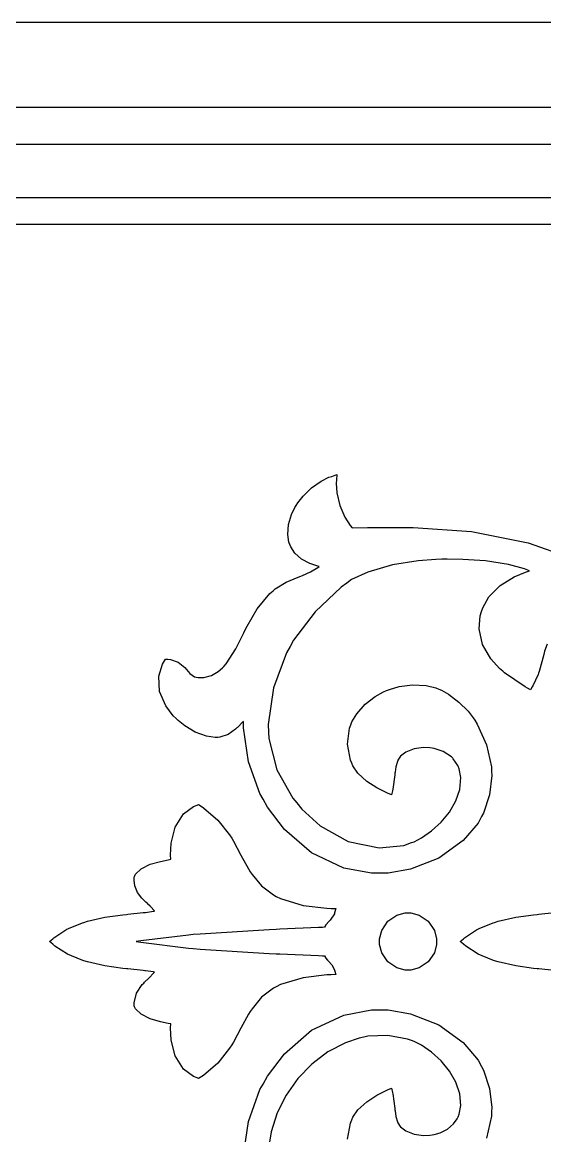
# Model space of a CAD drawing. Extents: x 0 to 1426, y 0 to 829.
# Drawn here: x 674.3 to 729.1, y 76 to 192.7 of the extents above; entities that cross this region are included whole.
import ezdxf

# ---------------------------------------------------------------- set-up
doc = ezdxf.new("R2010")
doc.units = 0
doc.layers.get('0').update_dxf_attribs({"linetype": 'CONTINUOUS'})

msp = doc.modelspace()

# ---------------------------------------------------------------- linework, layer by layer
at = {"color": 21}
msp.add_line((547.695, 192.749), (1014.19, 192.749), dxfattribs=at)
at = {"color": 0}
for p, q in [((599.486, 183.834), (962.395, 183.834)), ((599.486, 183.834), (962.395, 183.834)), ((958.511, 179.948), (603.373, 179.948)), ((958.511, 179.948), (603.373, 179.948)), ((606.125, 174.385), (956.257, 174.385)), ((606.125, 174.385), (956.257, 174.385)), ((956.257, 171.545), (606.125, 171.545)), ((956.257, 171.545), (606.125, 171.545)), ((705.616, 144.633), (706.434, 145.045)), ((705.616, 144.633), (706.434, 145.045)), ((706.434, 145.045), (706.72, 145.147)), ((706.434, 145.045), (706.72, 145.147)), ((706.72, 145.147), (707.256, 145.342)), ((706.72, 145.147), (707.256, 145.342)), ((707.221, 144.771), (707.2, 144.438)), ((707.221, 144.771), (707.2, 144.438)), ((707.256, 145.342), (707.221, 144.771)), ((707.256, 145.342), (707.221, 144.771)), ((703.732, 143.077), (704.61, 143.932)), ((703.732, 143.077), (704.61, 143.932)), ((704.61, 143.932), (705.616, 144.633)), ((704.61, 143.932), (705.616, 144.633)), ((707.2, 144.438), (707.263, 143.425)), ((707.2, 144.438), (707.263, 143.425)), ((703.167, 142.357), (703.732, 143.077)), ((703.167, 142.357), (703.732, 143.077)), ((707.263, 143.425), (707.563, 142.103)), ((707.263, 143.425), (707.563, 142.103)), ((702.518, 141.148), (702.867, 141.873)), ((702.518, 141.148), (702.867, 141.873)), ((702.867, 141.873), (703.009, 142.099)), ((702.867, 141.873), (703.009, 142.099)), ((703.009, 142.099), (703.167, 142.357)), ((703.009, 142.099), (703.167, 142.357)), ((707.563, 142.103), (708.099, 140.863)), ((707.563, 142.103), (708.099, 140.863)), ((702.116, 139.046), (702.201, 140.112)), ((702.116, 139.046), (702.201, 140.112)), ((702.201, 140.112), (702.518, 141.148)), ((702.201, 140.112), (702.518, 141.148)), ((708.099, 140.863), (708.649, 140.009)), ((708.099, 140.863), (708.649, 140.009)), ((702.236, 138.243), (702.116, 139.046)), ((702.236, 138.243), (702.116, 139.046)), ((708.649, 140.009), (708.868, 139.754)), ((708.649, 140.009), (708.868, 139.754)), ((708.868, 139.754), (710.47, 139.783)), ((708.868, 139.754), (710.47, 139.783)), ((710.47, 139.783), (715.271, 139.776)), ((710.47, 139.783), (715.271, 139.776)), ((715.271, 139.776), (721.367, 139.368)), ((715.271, 139.776), (721.367, 139.368)), ((721.367, 139.368), (727.333, 138.176)), ((721.367, 139.368), (727.333, 138.176)), ((702.331, 137.995), (702.236, 138.243)), ((702.331, 137.995), (702.236, 138.243)), ((702.419, 137.76), (702.331, 137.995)), ((702.419, 137.76), (702.331, 137.995)), ((702.839, 137.106), (702.419, 137.76)), ((702.839, 137.106), (702.419, 137.76)), ((727.333, 138.176), (731.901, 136.554)), ((727.333, 138.176), (731.901, 136.554)), ((703.562, 136.448), (702.839, 137.106)), ((703.562, 136.448), (702.839, 137.106)), ((704.437, 135.993), (703.562, 136.448)), ((704.437, 135.993), (703.562, 136.448)), ((705.16, 135.762), (704.437, 135.993)), ((705.16, 135.762), (704.437, 135.993)), ((704.494, 135.129), (705.263, 135.596)), ((704.494, 135.129), (705.263, 135.596)), ((705.407, 135.71), (705.16, 135.762)), ((705.407, 135.71), (705.16, 135.762)), ((705.263, 135.596), (705.407, 135.71)), ((705.263, 135.596), (705.407, 135.71)), ((713.098, 135.858), (710.494, 135.108)), ((713.098, 135.858), (710.494, 135.108)), ((715.8, 136.28), (713.098, 135.858)), ((715.8, 136.28), (713.098, 135.858)), ((717.659, 136.431), (715.8, 136.28)), ((717.659, 136.431), (715.8, 136.28)), ((718.28, 136.449), (717.659, 136.431)), ((718.28, 136.449), (717.659, 136.431)), ((718.827, 136.466), (718.28, 136.449)), ((718.827, 136.466), (718.28, 136.449)), ((720.467, 136.442), (718.827, 136.466)), ((720.467, 136.442), (718.827, 136.466)), ((722.859, 136.271), (720.467, 136.442)), ((722.859, 136.271), (720.467, 136.442)), ((725.262, 135.891), (722.859, 136.271)), ((725.262, 135.891), (722.859, 136.271)), ((726.93, 135.459), (725.262, 135.891)), ((726.93, 135.459), (725.262, 135.891)), ((727.463, 135.254), (726.93, 135.459)), ((727.463, 135.254), (726.93, 135.459)), ((701.95, 134.049), (703.199, 134.574)), ((701.95, 134.049), (703.199, 134.574)), ((703.199, 134.574), (703.467, 134.677)), ((703.199, 134.574), (703.467, 134.677)), ((703.467, 134.677), (703.647, 134.749)), ((703.467, 134.677), (703.647, 134.749)), ((703.647, 134.749), (704.494, 135.129)), ((703.647, 134.749), (704.494, 135.129)), ((708.798, 134.322), (708.304, 133.96)), ((708.798, 134.322), (708.304, 133.96)), ((710.494, 135.108), (708.798, 134.322)), ((710.494, 135.108), (708.798, 134.322)), ((724.397, 133.693), (725.861, 134.594)), ((724.397, 133.693), (725.861, 134.594)), ((725.861, 134.594), (727.054, 135.115)), ((725.861, 134.594), (727.054, 135.115)), ((727.054, 135.115), (727.463, 135.254)), ((727.054, 135.115), (727.463, 135.254)), ((700.236, 132.88), (700.564, 133.158)), ((700.236, 132.88), (700.564, 133.158)), ((700.564, 133.158), (700.786, 133.35)), ((700.564, 133.158), (700.786, 133.35)), ((700.786, 133.35), (701.95, 134.049)), ((700.786, 133.35), (701.95, 134.049)), ((707.704, 133.522), (704.981, 130.952)), ((707.704, 133.522), (704.981, 130.952)), ((708.304, 133.96), (707.704, 133.522)), ((708.304, 133.96), (707.704, 133.522)), ((723.209, 132.501), (724.397, 133.693)), ((723.209, 132.501), (724.397, 133.693)), ((698.902, 131.256), (700.236, 132.88)), ((698.902, 131.256), (700.236, 132.88)), ((722.559, 131.371), (723.209, 132.501)), ((722.559, 131.371), (723.209, 132.501)), ((697.844, 129.432), (698.902, 131.256)), ((697.844, 129.432), (698.902, 131.256)), ((704.981, 130.952), (702.726, 127.963)), ((704.981, 130.952), (702.726, 127.963)), ((722.305, 130.533), (722.436, 130.966)), ((722.305, 130.533), (722.436, 130.966)), ((722.436, 130.966), (722.559, 131.371)), ((722.436, 130.966), (722.559, 131.371)), ((722.196, 129.151), (722.305, 130.533)), ((722.196, 129.151), (722.305, 130.533)), ((696.648, 127.062), (697.495, 128.738)), ((696.648, 127.062), (697.495, 128.738)), ((697.495, 128.738), (697.653, 129.053)), ((697.495, 128.738), (697.653, 129.053)), ((697.653, 129.053), (697.844, 129.432)), ((697.653, 129.053), (697.844, 129.432)), ((722.549, 127.507), (722.196, 129.151)), ((722.549, 127.507), (722.196, 129.151)), ((702.363, 127.314), (701.975, 126.629)), ((702.363, 127.314), (701.975, 126.629)), ((702.726, 127.963), (702.363, 127.314)), ((702.726, 127.963), (702.363, 127.314)), ((723.399, 126.031), (722.549, 127.507)), ((723.399, 126.031), (722.549, 127.507)), ((729.312, 127.562), (729.054, 126.81)), ((729.312, 127.562), (729.054, 126.81)), ((695.653, 125.488), (696.648, 127.062)), ((695.653, 125.488), (696.648, 127.062)), ((701.975, 126.629), (700.606, 122.978)), ((701.975, 126.629), (700.606, 122.978)), ((728.959, 126.48), (728.476, 124.675)), ((728.959, 126.48), (728.476, 124.675)), ((729.012, 126.66), (728.959, 126.48)), ((729.012, 126.66), (728.959, 126.48)), ((729.054, 126.81), (729.012, 126.66)), ((729.054, 126.81), (729.012, 126.66)), ((688.58, 124.189), (688.961, 125.44)), ((688.58, 124.189), (688.961, 125.44)), ((688.961, 125.44), (689.187, 125.794)), ((688.961, 125.44), (689.187, 125.794)), ((689.187, 125.794), (689.303, 125.979)), ((689.187, 125.794), (689.303, 125.979)), ((689.303, 125.979), (689.522, 125.968)), ((689.303, 125.979), (689.522, 125.968)), ((689.522, 125.968), (689.8, 125.955)), ((689.522, 125.968), (689.8, 125.955)), ((689.8, 125.955), (690.626, 125.671)), ((689.8, 125.955), (690.626, 125.671)), ((690.626, 125.671), (691.314, 125.089)), ((690.626, 125.671), (691.314, 125.089)), ((691.314, 125.089), (691.857, 124.478)), ((691.314, 125.089), (691.857, 124.478)), ((694.817, 124.685), (695.283, 125.075)), ((694.817, 124.685), (695.283, 125.075)), ((695.283, 125.075), (695.417, 125.224)), ((695.283, 125.075), (695.417, 125.224)), ((695.417, 125.224), (695.653, 125.488)), ((695.417, 125.224), (695.653, 125.488)), ((724.313, 125.016), (723.399, 126.031)), ((724.313, 125.016), (723.399, 126.031)), ((724.655, 124.721), (724.313, 125.016)), ((724.655, 124.721), (724.313, 125.016)), ((688.672, 122.586), (688.58, 124.189)), ((688.672, 122.586), (688.58, 124.189)), ((691.857, 124.478), (692.344, 124.139)), ((691.857, 124.478), (692.344, 124.139)), ((692.344, 124.139), (692.52, 124.101)), ((692.344, 124.139), (692.52, 124.101)), ((692.52, 124.101), (692.714, 124.061)), ((692.52, 124.101), (692.714, 124.061)), ((692.714, 124.061), (693.325, 124.072)), ((692.714, 124.061), (693.325, 124.072)), ((693.325, 124.072), (694.104, 124.284)), ((693.325, 124.072), (694.104, 124.284)), ((694.104, 124.284), (694.817, 124.685)), ((694.104, 124.284), (694.817, 124.685)), ((724.852, 124.55), (724.655, 124.721)), ((724.852, 124.55), (724.655, 124.721)), ((727.029, 123.071), (724.852, 124.55)), ((727.029, 123.071), (724.852, 124.55)), ((728.373, 124.374), (727.826, 123.182)), ((728.373, 124.374), (727.826, 123.182)), ((728.416, 124.497), (728.373, 124.374)), ((728.416, 124.497), (728.373, 124.374)), ((728.476, 124.675), (728.416, 124.497)), ((728.476, 124.675), (728.416, 124.497)), ((689.324, 121.079), (688.672, 122.586)), ((689.324, 121.079), (688.672, 122.586)), ((700.606, 122.978), (700.07, 119.118)), ((700.606, 122.978), (700.07, 119.118)), ((712.167, 122.552), (712.474, 122.678)), ((712.167, 122.552), (712.474, 122.678)), ((712.474, 122.678), (712.795, 122.814)), ((712.474, 122.678), (712.795, 122.814)), ((712.795, 122.814), (713.814, 123.103)), ((712.795, 122.814), (713.814, 123.103)), ((713.814, 123.103), (715.208, 123.282)), ((713.814, 123.103), (715.208, 123.282)), ((715.208, 123.282), (716.612, 123.202)), ((715.208, 123.282), (716.612, 123.202)), ((716.612, 123.202), (717.645, 122.969)), ((716.612, 123.202), (717.645, 122.969)), ((717.645, 122.969), (717.973, 122.847)), ((717.645, 122.969), (717.973, 122.847)), ((717.973, 122.847), (718.238, 122.747)), ((717.973, 122.847), (718.238, 122.747)), ((718.238, 122.747), (718.986, 122.302)), ((718.238, 122.747), (718.986, 122.302)), ((727.258, 122.943), (727.029, 123.071)), ((727.258, 122.943), (727.029, 123.071)), ((727.565, 122.769), (727.258, 122.943)), ((727.565, 122.769), (727.258, 122.943)), ((727.756, 123.07), (727.565, 122.769)), ((727.756, 123.07), (727.565, 122.769)), ((727.826, 123.182), (727.756, 123.07)), ((727.826, 123.182), (727.756, 123.07)), ((710.24, 121.258), (711.295, 122.068)), ((710.24, 121.258), (711.295, 122.068)), ((711.295, 122.068), (712.167, 122.552)), ((711.295, 122.068), (712.167, 122.552)), ((718.986, 122.302), (720.055, 121.471)), ((718.986, 122.302), (720.055, 121.471)), ((720.055, 121.471), (721.021, 120.515)), ((720.055, 121.471), (721.021, 120.515)), ((690.097, 120.046), (689.324, 121.079)), ((690.097, 120.046), (689.324, 121.079)), ((708.85, 119.402), (709.366, 120.261)), ((708.85, 119.402), (709.366, 120.261)), ((709.366, 120.261), (710.24, 121.258)), ((709.366, 120.261), (710.24, 121.258)), ((721.021, 120.515), (721.575, 119.84)), ((721.021, 120.515), (721.575, 119.84)), ((690.4, 119.75), (690.097, 120.046)), ((690.4, 119.75), (690.097, 120.046)), ((690.615, 119.542), (690.4, 119.75)), ((690.615, 119.542), (690.4, 119.75)), ((691.325, 118.982), (690.615, 119.542)), ((691.325, 118.982), (690.615, 119.542)), ((697.403, 119.403), (696.824, 118.817)), ((697.403, 119.403), (696.824, 118.817)), ((697.466, 119.458), (697.403, 119.403)), ((697.466, 119.458), (697.403, 119.403)), ((697.463, 118.772), (697.466, 119.458)), ((697.463, 118.772), (697.466, 119.458)), ((700.07, 119.118), (700.098, 118.328)), ((700.07, 119.118), (700.098, 118.328)), ((708.6, 118.763), (708.731, 119.096)), ((708.6, 118.763), (708.731, 119.096)), ((708.731, 119.096), (708.85, 119.402)), ((708.731, 119.096), (708.85, 119.402)), ((721.575, 119.84), (721.723, 119.593)), ((721.575, 119.84), (721.723, 119.593)), ((721.723, 119.593), (721.97, 119.182)), ((721.723, 119.593), (721.97, 119.182)), ((721.97, 119.182), (722.944, 117.001)), ((721.97, 119.182), (722.944, 117.001)), ((692.415, 118.334), (691.325, 118.982)), ((692.415, 118.334), (691.325, 118.982)), ((693.596, 117.901), (692.415, 118.334)), ((693.596, 117.901), (692.415, 118.334)), ((694.496, 117.766), (693.596, 117.901)), ((694.496, 117.766), (693.596, 117.901)), ((695.872, 118.088), (694.997, 117.797)), ((695.872, 118.088), (694.997, 117.797)), ((696.627, 118.629), (695.872, 118.088)), ((696.627, 118.629), (695.872, 118.088)), ((696.771, 118.766), (696.627, 118.629)), ((696.771, 118.766), (696.627, 118.629)), ((696.824, 118.817), (696.771, 118.766)), ((696.824, 118.817), (696.771, 118.766)), ((697.981, 115.233), (697.463, 118.772)), ((697.981, 115.233), (697.463, 118.772)), ((700.098, 118.328), (700.123, 117.654)), ((700.098, 118.328), (700.123, 117.654)), ((708.371, 117.078), (708.6, 118.763)), ((708.371, 117.078), (708.6, 118.763)), ((694.792, 117.784), (694.496, 117.766)), ((694.792, 117.784), (694.496, 117.766)), ((694.997, 117.797), (694.792, 117.784)), ((694.997, 117.797), (694.792, 117.784)), ((700.123, 117.654), (700.98, 114.385)), ((700.123, 117.654), (700.98, 114.385)), ((708.685, 115.402), (708.371, 117.078)), ((708.685, 115.402), (708.371, 117.078)), ((722.944, 117.001), (723.466, 114.675)), ((722.944, 117.001), (723.466, 114.675)), ((713.789, 115.594), (713.662, 115.386)), ((713.789, 115.594), (713.662, 115.386)), ((713.807, 115.613), (713.789, 115.594)), ((713.807, 115.613), (713.789, 115.594)), ((713.941, 115.795), (713.807, 115.613)), ((713.941, 115.795), (713.807, 115.613)), ((714.495, 116.225), (713.941, 115.795)), ((714.495, 116.225), (713.941, 115.795)), ((715.377, 116.579), (714.495, 116.225)), ((715.377, 116.579), (714.495, 116.225)), ((716.333, 116.709), (715.377, 116.579)), ((716.333, 116.709), (715.377, 116.579)), ((717.024, 116.687), (716.333, 116.709)), ((717.024, 116.687), (716.333, 116.709)), ((717.254, 116.65), (717.024, 116.687)), ((717.254, 116.65), (717.024, 116.687)), ((717.451, 116.618), (717.254, 116.65)), ((717.451, 116.618), (717.254, 116.65)), ((718.421, 116.291), (717.451, 116.618)), ((718.421, 116.291), (717.451, 116.618)), ((719.279, 115.736), (718.421, 116.291)), ((719.279, 115.736), (718.421, 116.291)), ((719.42, 115.588), (719.279, 115.736)), ((719.42, 115.588), (719.279, 115.736)), ((719.476, 115.529), (719.42, 115.588)), ((719.476, 115.529), (719.42, 115.588)), ((699.188, 111.901), (697.981, 115.233)), ((699.188, 111.901), (697.981, 115.233)), ((708.826, 115.074), (708.685, 115.402)), ((708.826, 115.074), (708.685, 115.402)), ((708.942, 114.793), (708.826, 115.074)), ((708.942, 114.793), (708.826, 115.074)), ((709.478, 114.024), (708.942, 114.793)), ((709.478, 114.024), (708.942, 114.793)), ((713.447, 114.708), (713.366, 114.131)), ((713.447, 114.708), (713.366, 114.131)), ((713.606, 115.264), (713.447, 114.708)), ((713.606, 115.264), (713.447, 114.708)), ((713.655, 115.364), (713.606, 115.264)), ((713.655, 115.364), (713.606, 115.264)), ((713.662, 115.386), (713.655, 115.364)), ((713.662, 115.386), (713.655, 115.364)), ((719.938, 114.839), (719.476, 115.529)), ((719.938, 114.839), (719.476, 115.529)), ((719.974, 114.76), (719.938, 114.839)), ((719.974, 114.76), (719.938, 114.839)), ((720.09, 114.481), (719.974, 114.76)), ((720.09, 114.481), (719.974, 114.76)), ((720.259, 113.558), (720.09, 114.481)), ((720.259, 113.558), (720.09, 114.481)), ((723.466, 114.675), (723.487, 114.191)), ((723.466, 114.675), (723.487, 114.191)), ((700.98, 114.385), (702.627, 111.424)), ((700.98, 114.385), (702.627, 111.424)), ((710.396, 113.169), (709.478, 114.024)), ((710.396, 113.169), (709.478, 114.024)), ((713.338, 113.865), (713.133, 112.339)), ((713.338, 113.865), (713.133, 112.339)), ((713.355, 114.02), (713.338, 113.865)), ((713.355, 114.02), (713.338, 113.865)), ((713.366, 114.131), (713.355, 114.02)), ((713.366, 114.131), (713.355, 114.02)), ((720.161, 112.329), (720.259, 113.558)), ((720.161, 112.329), (720.259, 113.558)), ((723.508, 113.779), (723.283, 111.767)), ((723.508, 113.779), (723.283, 111.767)), ((723.487, 114.191), (723.508, 113.779)), ((723.487, 114.191), (723.508, 113.779)), ((711.465, 112.481), (710.396, 113.169)), ((711.465, 112.481), (710.396, 113.169)), ((712.294, 112.059), (711.465, 112.481)), ((712.294, 112.059), (711.465, 112.481)), ((713.094, 112.186), (712.989, 111.75)), ((713.094, 112.186), (712.989, 111.75)), ((713.133, 112.339), (713.094, 112.186)), ((713.133, 112.339), (713.094, 112.186)), ((719.741, 111.114), (720.161, 112.329)), ((719.741, 111.114), (720.161, 112.329)), ((699.53, 111.317), (699.188, 111.901)), ((699.53, 111.317), (699.188, 111.901)), ((699.996, 110.471), (699.53, 111.317)), ((699.996, 110.471), (699.53, 111.317)), ((702.627, 111.424), (703.047, 110.902)), ((702.627, 111.424), (703.047, 110.902)), ((703.047, 110.902), (703.58, 110.242)), ((703.047, 110.902), (703.58, 110.242)), ((712.579, 111.933), (712.294, 112.059)), ((712.579, 111.933), (712.294, 112.059)), ((712.989, 111.75), (712.579, 111.933)), ((712.989, 111.75), (712.579, 111.933)), ((719.067, 109.955), (719.741, 111.114)), ((719.067, 109.955), (719.741, 111.114)), ((723.283, 111.767), (722.626, 109.852)), ((723.283, 111.767), (722.626, 109.852)), ((690.305, 108.361), (691.187, 109.758)), ((690.305, 108.361), (691.187, 109.758)), ((691.187, 109.758), (692.21, 110.532)), ((691.187, 109.758), (692.21, 110.532)), ((692.21, 110.532), (692.595, 110.666)), ((692.21, 110.532), (692.595, 110.666)), ((692.595, 110.666), (692.767, 110.727)), ((692.595, 110.666), (692.767, 110.727)), ((692.767, 110.727), (692.919, 110.629)), ((692.767, 110.727), (692.919, 110.629)), ((692.919, 110.629), (693.272, 110.404)), ((692.919, 110.629), (693.272, 110.404)), ((693.272, 110.404), (694.778, 109.11)), ((693.272, 110.404), (694.778, 109.11)), ((701.774, 108.133), (699.996, 110.471)), ((701.774, 108.133), (699.996, 110.471)), ((703.58, 110.242), (705.503, 108.518)), ((703.58, 110.242), (705.503, 108.518)), ((718.199, 108.897), (719.067, 109.955)), ((718.199, 108.897), (719.067, 109.955)), ((722.626, 109.852), (722.432, 109.486)), ((722.626, 109.852), (722.432, 109.486)), ((694.778, 109.11), (696.013, 107.556)), ((694.778, 109.11), (696.013, 107.556)), ((717.204, 107.982), (718.199, 108.897)), ((717.204, 107.982), (718.199, 108.897)), ((722.066, 108.796), (720.517, 106.962)), ((722.066, 108.796), (720.517, 106.962)), ((722.432, 109.486), (722.066, 108.796)), ((722.432, 109.486), (722.066, 108.796)), ((689.875, 106.704), (690.305, 108.361)), ((689.875, 106.704), (690.305, 108.361)), ((696.013, 107.556), (696.232, 107.2)), ((696.013, 107.556), (696.232, 107.2)), ((704.617, 105.668), (701.774, 108.133)), ((704.617, 105.668), (701.774, 108.133)), ((705.503, 108.518), (708.445, 106.874)), ((705.503, 108.518), (708.445, 106.874)), ((716.142, 107.25), (717.204, 107.982)), ((716.142, 107.25), (717.204, 107.982)), ((689.8, 105.435), (689.875, 106.704)), ((689.8, 105.435), (689.875, 106.704)), ((696.232, 107.2), (696.408, 106.916)), ((696.232, 107.2), (696.408, 106.916)), ((696.408, 106.916), (697.202, 105.445)), ((696.408, 106.916), (697.202, 105.445)), ((708.445, 106.874), (711.694, 106.204)), ((708.445, 106.874), (711.694, 106.204)), ((711.694, 106.204), (714.29, 106.46)), ((711.694, 106.204), (714.29, 106.46)), ((714.29, 106.46), (715.081, 106.746)), ((714.29, 106.46), (715.081, 106.746)), ((715.081, 106.746), (715.356, 106.845)), ((715.081, 106.746), (715.356, 106.845)), ((715.356, 106.845), (716.142, 107.25)), ((715.356, 106.845), (716.142, 107.25)), ((720.517, 106.962), (717.959, 105.106)), ((720.517, 106.962), (717.959, 105.106)), ((689.836, 105.016), (689.8, 105.435)), ((689.836, 105.016), (689.8, 105.435)), ((697.202, 105.445), (698.006, 103.983)), ((697.202, 105.445), (698.006, 103.983)), ((707.997, 104.082), (704.617, 105.668)), ((707.997, 104.082), (704.617, 105.668)), ((717.959, 105.106), (714.996, 103.954)), ((717.959, 105.106), (714.996, 103.954)), ((686.153, 103.431), (686.724, 103.999)), ((686.153, 103.431), (686.724, 103.999)), ((686.724, 103.999), (687.684, 104.48)), ((686.724, 103.999), (687.684, 104.48)), ((687.684, 104.48), (688.77, 104.778)), ((687.684, 104.48), (688.77, 104.778)), ((688.77, 104.778), (689.571, 104.95)), ((688.77, 104.778), (689.571, 104.95)), ((689.571, 104.95), (689.836, 105.016)), ((689.571, 104.95), (689.836, 105.016)), ((698.006, 103.983), (698.186, 103.701)), ((698.006, 103.983), (698.186, 103.701)), ((710.893, 103.533), (707.997, 104.082)), ((710.893, 103.533), (707.997, 104.082)), ((714.996, 103.954), (712.643, 103.548)), ((714.996, 103.954), (712.643, 103.548)), ((685.994, 103.124), (686.036, 103.204)), ((685.994, 103.124), (686.036, 103.204)), ((685.994, 103.034), (685.994, 103.124)), ((685.994, 103.034), (685.994, 103.124)), ((685.994, 102.828), (685.994, 103.034)), ((685.994, 102.828), (685.994, 103.034)), ((686.089, 102.202), (685.994, 102.828)), ((686.089, 102.202), (685.994, 102.828)), ((686.036, 103.204), (686.153, 103.431)), ((686.036, 103.204), (686.153, 103.431)), ((698.186, 103.701), (698.366, 103.422)), ((698.186, 103.701), (698.366, 103.422)), ((698.366, 103.422), (699.371, 102.22)), ((698.366, 103.422), (699.371, 102.22)), ((711.856, 103.542), (710.893, 103.533)), ((711.856, 103.542), (710.893, 103.533)), ((712.643, 103.548), (711.856, 103.542)), ((712.643, 103.548), (711.856, 103.542)), ((686.368, 101.526), (686.089, 102.202)), ((686.368, 101.526), (686.089, 102.202)), ((699.371, 102.22), (700.617, 101.264)), ((699.371, 102.22), (700.617, 101.264)), ((686.809, 100.934), (686.368, 101.526)), ((686.809, 100.934), (686.368, 101.526)), ((687.236, 100.493), (686.809, 100.934)), ((687.236, 100.493), (686.809, 100.934)), ((687.388, 100.354), (687.236, 100.493)), ((687.388, 100.354), (687.236, 100.493)), ((700.617, 101.264), (700.913, 101.107)), ((700.617, 101.264), (700.913, 101.107)), ((700.913, 101.107), (701.34, 100.882)), ((700.913, 101.107), (701.34, 100.882)), ((701.34, 100.882), (703.718, 100.168)), ((701.34, 100.882), (703.718, 100.168)), ((684.812, 99.1856), (685.19, 99.2258)), ((684.812, 99.1856), (685.19, 99.2258)), ((685.19, 99.2258), (685.348, 99.2434)), ((685.19, 99.2258), (685.348, 99.2434)), ((685.348, 99.2434), (686.961, 99.4103)), ((685.348, 99.2434), (686.961, 99.4103)), ((686.961, 99.4103), (687.123, 99.4283)), ((686.961, 99.4103), (687.123, 99.4283)), ((687.123, 99.4283), (687.204, 99.4378)), ((687.123, 99.4283), (687.204, 99.4378)), ((687.204, 99.4378), (688.04, 99.5578)), ((687.204, 99.4378), (688.04, 99.5578)), ((687.416, 100.329), (687.388, 100.354)), ((687.416, 100.329), (687.388, 100.354)), ((687.694, 100.068), (687.416, 100.329)), ((687.694, 100.068), (687.416, 100.329)), ((687.723, 100.04), (687.694, 100.068)), ((687.723, 100.04), (687.694, 100.068)), ((687.758, 100.004), (687.723, 100.04)), ((687.758, 100.004), (687.723, 100.04)), ((688.093, 99.6156), (687.758, 100.004)), ((688.093, 99.6156), (687.758, 100.004)), ((688.04, 99.5578), (688.125, 99.5729)), ((688.04, 99.5578), (688.125, 99.5729)), ((688.125, 99.5729), (688.093, 99.6156)), ((688.125, 99.5729), (688.093, 99.6156)), ((703.718, 100.168), (706.194, 99.8693)), ((703.718, 100.168), (706.194, 99.8693)), ((706.194, 99.8693), (706.67, 99.8499)), ((706.194, 99.8693), (706.67, 99.8499)), ((706.998, 99.2974), (706.575, 98.6345)), ((706.998, 99.2974), (706.575, 98.6345)), ((706.67, 99.8499), (707.14, 99.8305)), ((706.67, 99.8499), (707.14, 99.8305)), ((707.02, 99.3786), (706.998, 99.2974)), ((707.02, 99.3786), (706.998, 99.2974)), ((707.14, 99.8305), (707.02, 99.3786)), ((707.14, 99.8305), (707.02, 99.3786)), ((713.557, 99.1387), (714.435, 99.3743)), ((713.557, 99.1387), (714.435, 99.3743)), ((714.435, 99.3743), (714.728, 99.3743)), ((714.435, 99.3743), (714.728, 99.3743)), ((714.728, 99.3743), (715.017, 99.3743)), ((714.728, 99.3743), (715.017, 99.3743)), ((715.017, 99.3743), (715.892, 99.1387)), ((715.017, 99.3743), (715.892, 99.1387)), ((727.897, 99.1856), (728.271, 99.2258)), ((727.897, 99.1856), (728.271, 99.2258)), ((728.271, 99.2258), (728.433, 99.2434)), ((728.271, 99.2258), (728.433, 99.2434)), ((728.433, 99.2434), (730.042, 99.4103)), ((728.433, 99.2434), (730.042, 99.4103)), ((679.097, 97.7318), (680.575, 98.341)), ((679.097, 97.7318), (680.575, 98.341)), ((680.575, 98.341), (680.731, 98.389)), ((680.575, 98.341), (680.731, 98.389)), ((680.731, 98.389), (681.09, 98.5051)), ((680.731, 98.389), (681.09, 98.5051)), ((681.09, 98.5051), (682.935, 98.921)), ((681.09, 98.5051), (682.935, 98.921)), ((682.935, 98.921), (684.812, 99.1856)), ((682.935, 98.921), (684.812, 99.1856)), ((706.057, 98.0585), (705.958, 97.8697)), ((706.057, 98.0585), (705.958, 97.8697)), ((706.081, 98.1068), (706.057, 98.0585)), ((706.081, 98.1068), (706.057, 98.0585)), ((706.48, 98.5365), (706.081, 98.1068)), ((706.48, 98.5365), (706.081, 98.1068)), ((706.519, 98.5753), (706.48, 98.5365)), ((706.519, 98.5753), (706.48, 98.5365)), ((706.575, 98.6345), (706.519, 98.5753)), ((706.575, 98.6345), (706.519, 98.5753)), ((711.962, 97.5431), (712.604, 98.4966)), ((711.962, 97.5431), (712.604, 98.4966)), ((712.604, 98.4966), (713.557, 99.1387)), ((712.604, 98.4966), (713.557, 99.1387)), ((715.892, 99.1387), (716.848, 98.4966)), ((715.892, 99.1387), (716.848, 98.4966)), ((716.848, 98.4966), (717.49, 97.5431)), ((716.848, 98.4966), (717.49, 97.5431)), ((722.182, 97.7318), (723.66, 98.341)), ((722.182, 97.7318), (723.66, 98.341)), ((723.66, 98.341), (723.812, 98.389)), ((723.66, 98.341), (723.812, 98.389)), ((723.812, 98.389), (724.172, 98.5051)), ((723.812, 98.389), (724.172, 98.5051)), ((724.172, 98.5051), (726.02, 98.921)), ((724.172, 98.5051), (726.02, 98.921)), ((726.02, 98.921), (727.897, 99.1856)), ((726.02, 98.921), (727.897, 99.1856)), ((677.573, 96.7588), (678.822, 97.5886)), ((677.573, 96.7588), (678.822, 97.5886)), ((678.822, 97.5886), (678.956, 97.6574)), ((678.822, 97.5886), (678.956, 97.6574)), ((678.956, 97.6574), (679.097, 97.7318)), ((678.956, 97.6574), (679.097, 97.7318)), ((691.691, 97.0538), (686.696, 96.4558)), ((691.691, 97.0538), (686.696, 96.4558)), ((692.192, 97.0979), (691.691, 97.0538)), ((692.192, 97.0979), (691.691, 97.0538)), ((692.912, 97.1628), (692.192, 97.0979)), ((692.912, 97.1628), (692.192, 97.0979)), ((700.158, 97.6094), (692.912, 97.1628)), ((700.158, 97.6094), (692.912, 97.1628)), ((700.881, 97.6422), (700.158, 97.6094)), ((700.881, 97.6422), (700.158, 97.6094)), ((701.287, 97.6616), (700.881, 97.6422)), ((701.287, 97.6616), (700.881, 97.6422)), ((705.337, 97.8422), (701.287, 97.6616)), ((705.337, 97.8422), (701.287, 97.6616)), ((705.743, 97.8599), (705.337, 97.8422)), ((705.743, 97.8599), (705.337, 97.8422)), ((705.958, 97.8697), (705.743, 97.8599)), ((705.958, 97.8697), (705.743, 97.8599)), ((711.726, 96.6668), (711.962, 97.5431)), ((711.726, 96.6668), (711.962, 97.5431)), ((717.49, 97.5431), (717.726, 96.6668)), ((717.49, 97.5431), (717.726, 96.6668)), ((720.654, 96.7588), (721.903, 97.5886)), ((720.654, 96.7588), (721.903, 97.5886)), ((721.903, 97.5886), (722.037, 97.6574)), ((721.903, 97.5886), (722.037, 97.6574)), ((722.037, 97.6574), (722.182, 97.7318)), ((722.037, 97.6574), (722.182, 97.7318)), ((677.115, 96.3747), (677.46, 96.6625)), ((677.115, 96.3747), (677.46, 96.6625)), ((677.46, 96.0864), (677.115, 96.3747)), ((677.46, 96.0864), (677.115, 96.3747)), ((677.46, 96.6625), (677.573, 96.7588)), ((677.46, 96.6625), (677.573, 96.7588)), ((677.697, 95.8868), (677.46, 96.0864)), ((677.697, 95.8868), (677.46, 96.0864)), ((679.009, 95.0641), (677.697, 95.8868)), ((679.009, 95.0641), (677.697, 95.8868)), ((686.696, 96.4558), (686.202, 96.3747)), ((686.696, 96.4558), (686.202, 96.3747)), ((686.202, 96.3747), (686.696, 96.2946)), ((686.202, 96.3747), (686.696, 96.2946)), ((686.696, 96.2946), (691.691, 95.6952)), ((686.696, 96.2946), (691.691, 95.6952)), ((711.726, 96.3747), (711.726, 96.6668)), ((711.726, 96.3747), (711.726, 96.6668)), ((711.726, 96.0836), (711.726, 96.3747)), ((711.726, 96.0836), (711.726, 96.3747)), ((711.962, 95.2073), (711.726, 96.0836)), ((711.962, 95.2073), (711.726, 96.0836)), ((717.726, 96.0836), (717.49, 95.2073)), ((717.726, 96.0836), (717.49, 95.2073)), ((717.726, 96.6668), (717.726, 96.3747)), ((717.726, 96.6668), (717.726, 96.3747)), ((717.726, 96.3747), (717.726, 96.0836)), ((717.726, 96.3747), (717.726, 96.0836)), ((720.199, 96.3747), (720.542, 96.6625)), ((720.199, 96.3747), (720.542, 96.6625)), ((720.542, 96.0864), (720.199, 96.3747)), ((720.542, 96.0864), (720.199, 96.3747)), ((720.542, 96.6625), (720.654, 96.7588)), ((720.542, 96.6625), (720.654, 96.7588)), ((720.781, 95.8868), (720.542, 96.0864)), ((720.781, 95.8868), (720.542, 96.0864)), ((722.09, 95.0655), (720.781, 95.8868)), ((722.09, 95.0655), (720.781, 95.8868)), ((680.434, 94.4548), (679.009, 95.0641)), ((680.434, 94.4548), (679.009, 95.0641)), ((691.691, 95.6952), (692.192, 95.6511)), ((691.691, 95.6952), (692.192, 95.6511)), ((692.192, 95.6511), (692.912, 95.5876)), ((692.192, 95.6511), (692.912, 95.5876)), ((692.912, 95.5876), (700.158, 95.1399)), ((692.912, 95.5876), (700.158, 95.1399)), ((700.158, 95.1399), (700.881, 95.1054)), ((700.158, 95.1399), (700.881, 95.1054)), ((700.881, 95.1054), (701.287, 95.0874)), ((700.881, 95.1054), (701.287, 95.0874)), ((701.287, 95.0874), (705.337, 94.9082)), ((701.287, 95.0874), (705.337, 94.9082)), ((705.337, 94.9082), (705.743, 94.8891)), ((705.337, 94.9082), (705.743, 94.8891)), ((705.743, 94.8891), (705.958, 94.8792)), ((705.743, 94.8891), (705.958, 94.8792)), ((705.958, 94.8792), (706.057, 94.6905)), ((705.958, 94.8792), (706.057, 94.6905)), ((706.057, 94.6905), (706.071, 94.663)), ((706.057, 94.6905), (706.071, 94.663)), ((706.071, 94.663), (706.279, 94.4093)), ((706.071, 94.663), (706.279, 94.4093)), ((712.604, 94.2538), (711.962, 95.2073)), ((712.604, 94.2538), (711.962, 95.2073)), ((717.49, 95.2073), (716.848, 94.2538)), ((717.49, 95.2073), (716.848, 94.2538)), ((723.515, 94.4548), (722.09, 95.0655)), ((723.515, 94.4548), (722.09, 95.0655)), ((680.731, 94.3599), (680.434, 94.4548)), ((680.731, 94.3599), (680.434, 94.4548)), ((681.09, 94.2439), (680.731, 94.3599)), ((681.09, 94.2439), (680.731, 94.3599)), ((682.935, 93.828), (681.09, 94.2439)), ((682.935, 93.828), (681.09, 94.2439)), ((684.812, 93.562), (682.935, 93.828)), ((684.812, 93.562), (682.935, 93.828)), ((685.19, 93.5221), (684.812, 93.562)), ((685.19, 93.5221), (684.812, 93.562)), ((685.348, 93.5055), (685.19, 93.5221)), ((685.348, 93.5055), (685.19, 93.5221)), ((686.961, 93.3401), (685.348, 93.5055)), ((686.961, 93.3401), (685.348, 93.5055)), ((706.279, 94.4093), (706.3, 94.386)), ((706.279, 94.4093), (706.3, 94.386)), ((706.3, 94.386), (706.381, 94.306)), ((706.3, 94.386), (706.381, 94.306)), ((706.381, 94.306), (706.734, 93.9341)), ((706.381, 94.306), (706.734, 93.9341)), ((706.734, 93.9341), (706.988, 93.4875)), ((706.734, 93.9341), (706.988, 93.4875)), ((706.988, 93.4875), (707.02, 93.3704)), ((706.988, 93.4875), (707.02, 93.3704)), ((713.557, 93.6114), (712.604, 94.2538)), ((713.557, 93.6114), (712.604, 94.2538)), ((714.435, 93.3746), (713.557, 93.6114)), ((714.435, 93.3746), (713.557, 93.6114)), ((715.892, 93.6114), (715.017, 93.3746)), ((715.892, 93.6114), (715.017, 93.3746)), ((716.848, 94.2538), (715.892, 93.6114)), ((716.848, 94.2538), (715.892, 93.6114)), ((723.812, 94.3599), (723.515, 94.4548)), ((723.812, 94.3599), (723.515, 94.4548)), ((724.172, 94.2439), (723.812, 94.3599)), ((724.172, 94.2439), (723.812, 94.3599)), ((726.02, 93.828), (724.172, 94.2439)), ((726.02, 93.828), (724.172, 94.2439)), ((727.897, 93.5634), (726.02, 93.828)), ((727.897, 93.5634), (726.02, 93.828)), ((728.271, 93.5232), (727.897, 93.5634)), ((728.271, 93.5232), (727.897, 93.5634)), ((728.433, 93.5069), (728.271, 93.5232)), ((728.433, 93.5069), (728.271, 93.5232)), ((730.042, 93.3401), (728.433, 93.5069)), ((730.042, 93.3401), (728.433, 93.5069)), ((687.123, 93.3207), (686.961, 93.3401)), ((687.123, 93.3207), (686.961, 93.3401)), ((687.091, 92.1177), (687.585, 92.5766)), ((687.091, 92.1177), (687.585, 92.5766)), ((687.204, 93.3111), (687.123, 93.3207)), ((687.204, 93.3111), (687.123, 93.3207)), ((688.04, 93.1926), (687.204, 93.3111)), ((688.04, 93.1926), (687.204, 93.3111)), ((687.585, 92.5766), (688.047, 93.0674)), ((687.585, 92.5766), (688.047, 93.0674)), ((688.125, 93.176), (688.04, 93.1926)), ((688.125, 93.176), (688.04, 93.1926)), ((688.047, 93.0674), (688.125, 93.176)), ((688.047, 93.0674), (688.125, 93.176)), ((703.718, 92.5809), (701.34, 91.8669)), ((703.718, 92.5809), (701.34, 91.8669)), ((706.194, 92.8797), (703.718, 92.5809)), ((706.194, 92.8797), (703.718, 92.5809)), ((706.67, 92.8991), (706.194, 92.8797)), ((706.67, 92.8991), (706.194, 92.8797)), ((707.14, 92.9185), (706.67, 92.8991)), ((707.14, 92.9185), (706.67, 92.8991)), ((707.02, 93.3704), (707.14, 92.9185)), ((707.02, 93.3704), (707.14, 92.9185)), ((714.728, 93.3746), (714.435, 93.3746)), ((714.728, 93.3746), (714.435, 93.3746)), ((715.017, 93.3746), (714.728, 93.3746)), ((715.017, 93.3746), (714.728, 93.3746)), ((686.245, 90.9807), (686.83, 91.8573)), ((686.245, 90.9807), (686.83, 91.8573)), ((686.83, 91.8573), (686.999, 92.0239)), ((686.83, 91.8573), (686.999, 92.0239)), ((686.999, 92.0239), (687.091, 92.1177)), ((686.999, 92.0239), (687.091, 92.1177)), ((700.617, 91.4852), (699.371, 90.5302)), ((700.617, 91.4852), (699.371, 90.5302)), ((700.913, 91.6411), (700.617, 91.4852)), ((700.913, 91.6411), (700.617, 91.4852)), ((701.34, 91.8669), (700.913, 91.6411)), ((701.34, 91.8669), (700.913, 91.6411)), ((685.994, 89.9555), (686.245, 90.9807)), ((685.994, 89.9555), (686.245, 90.9807)), ((685.994, 89.7146), (685.994, 89.9555)), ((685.994, 89.7146), (685.994, 89.9555)), ((699.371, 90.5302), (698.366, 89.3286)), ((699.371, 90.5302), (698.366, 89.3286)), ((685.994, 89.625), (685.994, 89.7146)), ((685.994, 89.625), (685.994, 89.7146)), ((686.036, 89.5449), (685.994, 89.625)), ((686.036, 89.5449), (685.994, 89.625)), ((686.149, 89.3191), (686.036, 89.5449)), ((686.149, 89.3191), (686.036, 89.5449)), ((686.724, 88.7511), (686.149, 89.3191)), ((686.724, 88.7511), (686.149, 89.3191)), ((687.684, 88.2689), (686.724, 88.7511)), ((687.684, 88.2689), (686.724, 88.7511)), ((698.006, 88.7677), (697.202, 87.3044)), ((698.006, 88.7677), (697.202, 87.3044)), ((698.186, 89.0475), (698.006, 88.7677)), ((698.186, 89.0475), (698.006, 88.7677)), ((698.366, 89.3286), (698.186, 89.0475)), ((698.366, 89.3286), (698.186, 89.0475)), ((707.997, 88.6686), (710.893, 89.2168)), ((707.997, 88.6686), (710.893, 89.2168)), ((710.893, 89.2168), (711.856, 89.2073)), ((710.893, 89.2168), (711.856, 89.2073)), ((711.856, 89.2073), (712.643, 89.2006)), ((711.856, 89.2073), (712.643, 89.2006)), ((712.643, 89.2006), (714.996, 88.7966)), ((712.643, 89.2006), (714.996, 88.7966)), ((714.996, 88.7966), (717.959, 87.6445)), ((714.996, 88.7966), (717.959, 87.6445)), ((688.77, 87.9725), (687.684, 88.2689)), ((688.77, 87.9725), (687.684, 88.2689)), ((689.571, 87.799), (688.77, 87.9725)), ((689.571, 87.799), (688.77, 87.9725)), ((689.836, 87.7327), (689.571, 87.799)), ((689.836, 87.7327), (689.571, 87.799)), ((689.8, 87.3153), (689.836, 87.7327)), ((689.8, 87.3153), (689.836, 87.7327)), ((704.617, 87.0825), (707.997, 88.6686)), ((704.617, 87.0825), (707.997, 88.6686)), ((717.959, 87.6445), (720.517, 85.7885)), ((717.959, 87.6445), (720.517, 85.7885)), ((689.875, 86.046), (689.8, 87.3153)), ((689.875, 86.046), (689.8, 87.3153)), ((697.202, 87.3044), (696.408, 85.834)), ((697.202, 87.3044), (696.408, 85.834)), ((701.774, 84.6155), (704.617, 87.0825)), ((701.774, 84.6155), (704.617, 87.0825)), ((710.519, 86.4485), (710.103, 86.3632)), ((710.519, 86.4485), (710.103, 86.3632)), ((712.618, 86.5283), (710.519, 86.4485)), ((712.618, 86.5283), (710.519, 86.4485)), ((714.678, 86.1494), (712.618, 86.5283)), ((714.678, 86.1494), (712.618, 86.5283)), ((690.305, 84.3897), (689.875, 86.046)), ((690.305, 84.3897), (689.875, 86.046)), ((696.232, 85.5486), (696.013, 85.1944)), ((696.232, 85.5486), (696.013, 85.1944)), ((696.408, 85.834), (696.232, 85.5486)), ((696.408, 85.834), (696.232, 85.5486)), ((708.152, 85.7635), (706.321, 84.8032)), ((708.152, 85.7635), (706.321, 84.8032)), ((709.605, 86.2637), (708.152, 85.7635)), ((709.605, 86.2637), (708.152, 85.7635)), ((710.103, 86.3632), (709.605, 86.2637)), ((710.103, 86.3632), (709.605, 86.2637)), ((715.081, 86.0033), (714.678, 86.1494)), ((715.081, 86.0033), (714.678, 86.1494)), ((715.356, 85.9056), (715.081, 86.0033)), ((715.356, 85.9056), (715.081, 86.0033)), ((716.142, 85.5003), (715.356, 85.9056)), ((716.142, 85.5003), (715.356, 85.9056)), ((717.204, 84.7686), (716.142, 85.5003)), ((717.204, 84.7686), (716.142, 85.5003)), ((720.517, 85.7885), (722.066, 83.9541)), ((720.517, 85.7885), (722.066, 83.9541)), ((691.187, 82.9924), (690.305, 84.3897)), ((691.187, 82.9924), (690.305, 84.3897)), ((696.013, 85.1944), (694.778, 83.6401)), ((696.013, 85.1944), (694.778, 83.6401)), ((699.996, 82.2784), (701.774, 84.6155)), ((699.996, 82.2784), (701.774, 84.6155)), ((706.321, 84.8032), (704.652, 83.5353)), ((706.321, 84.8032), (704.652, 83.5353)), ((718.199, 83.8535), (717.204, 84.7686)), ((718.199, 83.8535), (717.204, 84.7686)), ((692.21, 82.2166), (691.187, 82.9924)), ((692.21, 82.2166), (691.187, 82.9924)), ((694.778, 83.6401), (693.272, 82.3461)), ((694.778, 83.6401), (693.272, 82.3461)), ((704.652, 83.5353), (703.181, 82.0113)), ((704.652, 83.5353), (703.181, 82.0113)), ((719.067, 82.7938), (718.199, 83.8535)), ((719.067, 82.7938), (718.199, 83.8535)), ((722.066, 83.9541), (722.432, 83.2626)), ((722.066, 83.9541), (722.432, 83.2626)), ((722.432, 83.2626), (722.626, 82.8985)), ((722.432, 83.2626), (722.626, 82.8985)), ((722.626, 82.8985), (723.283, 80.9819)), ((722.626, 82.8985), (723.283, 80.9819)), ((692.595, 82.0815), (692.21, 82.2166)), ((692.595, 82.0815), (692.21, 82.2166)), ((692.767, 82.0222), (692.595, 82.0815)), ((692.767, 82.0222), (692.595, 82.0815)), ((692.919, 82.12), (692.767, 82.0222)), ((692.919, 82.12), (692.767, 82.0222)), ((693.272, 82.3461), (692.919, 82.12)), ((693.272, 82.3461), (692.919, 82.12)), ((699.53, 81.431), (699.996, 82.2784)), ((699.53, 81.431), (699.996, 82.2784)), ((703.181, 82.0113), (701.95, 80.2859)), ((703.181, 82.0113), (701.95, 80.2859)), ((719.741, 81.6363), (719.067, 82.7938)), ((719.741, 81.6363), (719.067, 82.7938)), ((697.981, 77.5173), (699.188, 80.8482)), ((697.981, 77.5173), (699.188, 80.8482)), ((699.188, 80.8482), (699.53, 81.431)), ((699.188, 80.8482), (699.53, 81.431)), ((711.465, 80.2693), (712.294, 80.6909)), ((711.465, 80.2693), (712.294, 80.6909)), ((712.294, 80.6909), (712.579, 80.8164)), ((712.294, 80.6909), (712.579, 80.8164)), ((712.579, 80.8164), (712.989, 80.9985)), ((712.579, 80.8164), (712.989, 80.9985)), ((712.989, 80.9985), (713.094, 80.5628)), ((712.989, 80.9985), (713.094, 80.5628)), ((713.094, 80.5628), (713.133, 80.4101)), ((713.094, 80.5628), (713.133, 80.4101)), ((720.161, 80.421), (719.741, 81.6363)), ((720.161, 80.421), (719.741, 81.6363)), ((723.283, 80.9819), (723.508, 78.97)), ((723.283, 80.9819), (723.508, 78.97)), ((701.95, 80.2859), (701.001, 78.4105)), ((701.95, 80.2859), (701.001, 78.4105)), ((709.478, 78.7259), (710.396, 79.5817)), ((709.478, 78.7259), (710.396, 79.5817)), ((710.396, 79.5817), (711.465, 80.2693)), ((710.396, 79.5817), (711.465, 80.2693)), ((713.133, 80.4101), (713.338, 78.8843)), ((713.133, 80.4101), (713.338, 78.8843)), ((720.259, 79.1916), (720.161, 80.421)), ((720.259, 79.1916), (720.161, 80.421)), ((701.001, 78.4105), (700.37, 76.4385)), ((701.001, 78.4105), (700.37, 76.4385)), ((708.942, 77.9568), (709.478, 78.7259)), ((708.942, 77.9568), (709.478, 78.7259)), ((713.338, 78.8843), (713.355, 78.7287)), ((713.338, 78.8843), (713.355, 78.7287)), ((713.355, 78.7287), (713.366, 78.6183)), ((713.355, 78.7287), (713.366, 78.6183)), ((713.366, 78.6183), (713.447, 78.0426)), ((713.366, 78.6183), (713.447, 78.0426)), ((719.974, 77.9886), (720.09, 78.2697)), ((719.974, 77.9886), (720.09, 78.2697)), ((720.09, 78.2697), (720.259, 79.1916)), ((720.09, 78.2697), (720.259, 79.1916)), ((723.487, 78.5566), (723.466, 78.0743)), ((723.487, 78.5566), (723.466, 78.0743)), ((723.508, 78.97), (723.487, 78.5566)), ((723.508, 78.97), (723.487, 78.5566)), ((697.463, 73.9786), (697.981, 77.5173)), ((697.463, 73.9786), (697.981, 77.5173)), ((708.371, 75.6722), (708.685, 77.3479)), ((708.371, 75.6722), (708.685, 77.3479)), ((708.685, 77.3479), (708.826, 77.6746)), ((708.685, 77.3479), (708.826, 77.6746)), ((708.826, 77.6746), (708.942, 77.9568)), ((708.826, 77.6746), (708.942, 77.9568)), ((713.447, 78.0426), (713.606, 77.4859)), ((713.447, 78.0426), (713.606, 77.4859)), ((713.606, 77.4859), (713.655, 77.385)), ((713.606, 77.4859), (713.655, 77.385)), ((713.655, 77.385), (713.662, 77.3631)), ((713.655, 77.385), (713.662, 77.3631)), ((713.662, 77.3631), (713.789, 77.1564)), ((713.662, 77.3631), (713.789, 77.1564)), ((713.789, 77.1564), (713.807, 77.1356)), ((713.789, 77.1564), (713.807, 77.1356)), ((713.807, 77.1356), (713.941, 76.9553)), ((713.807, 77.1356), (713.941, 76.9553)), ((718.859, 76.7016), (719.508, 77.2569)), ((718.859, 76.7016), (719.508, 77.2569)), ((719.508, 77.2569), (719.889, 77.7931)), ((719.508, 77.2569), (719.889, 77.7931)), ((719.889, 77.7931), (719.974, 77.9886)), ((719.889, 77.7931), (719.974, 77.9886)), ((723.466, 78.0743), (722.944, 75.7495)), ((723.466, 78.0743), (722.944, 75.7495)), ((700.37, 76.4385), (700.119, 74.9282)), ((700.37, 76.4385), (700.119, 74.9282)), ((713.941, 76.9553), (714.495, 76.5253)), ((713.941, 76.9553), (714.495, 76.5253)), ((714.495, 76.5253), (715.377, 76.1711)), ((714.495, 76.5253), (715.377, 76.1711)), ((715.377, 76.1711), (716.333, 76.0416)), ((715.377, 76.1711), (716.333, 76.0416)), ((716.333, 76.0416), (717.024, 76.0635)), ((716.333, 76.0416), (717.024, 76.0635)), ((717.024, 76.0635), (717.254, 76.0995)), ((717.024, 76.0635), (717.254, 76.0995)), ((717.254, 76.0995), (717.462, 76.134)), ((717.254, 76.0995), (717.462, 76.134)), ((717.462, 76.134), (718.086, 76.3185)), ((717.462, 76.134), (718.086, 76.3185)), ((718.086, 76.3185), (718.859, 76.7016)), ((718.086, 76.3185), (718.859, 76.7016))]:
    msp.add_line(p, q, dxfattribs=at)

doc.saveas('drawing.dxf')
